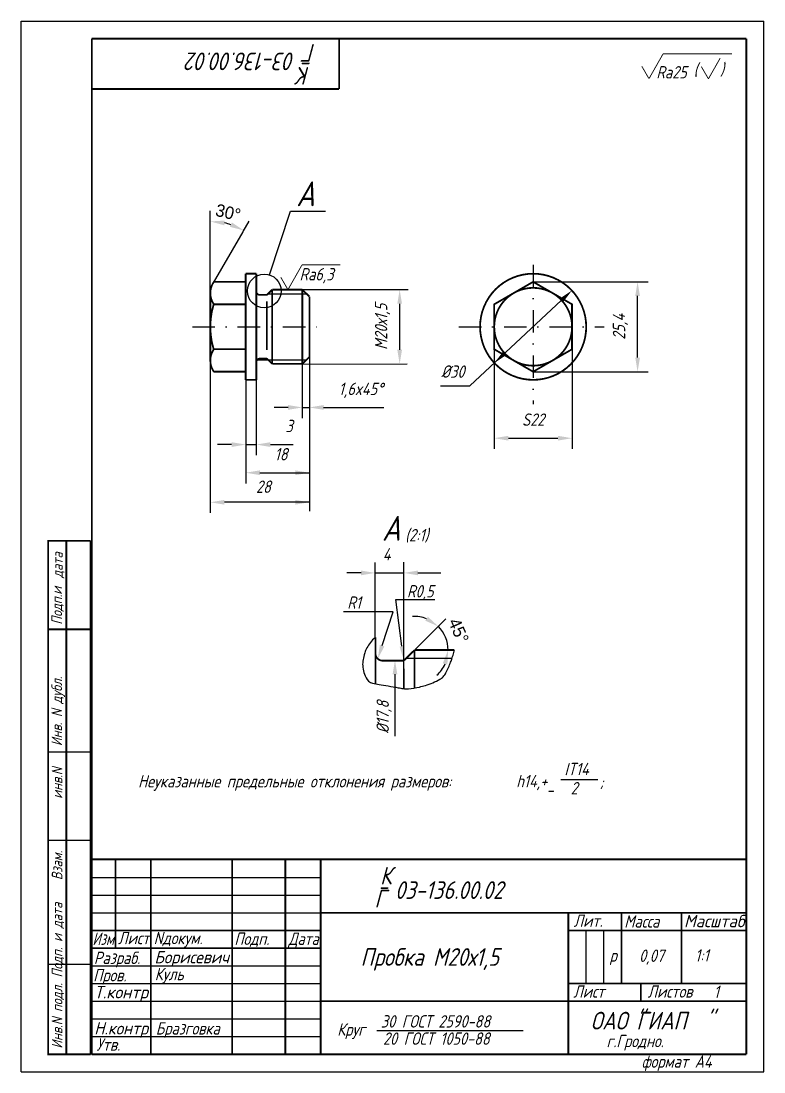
# Model space of a CAD drawing. Extents: x 998 to 2087, y 759 to 1353.
# Drawn here: x 1429 to 1639, y 759.2 to 1056.2 of the extents above; entities that cross this region are included whole.
import ezdxf
from ezdxf.enums import TextEntityAlignment as Align

# ---------------------------------------------------------------- set-up
doc = ezdxf.new("R2010")
doc.units = 0
doc.header["$LTSCALE"] = 0.5
doc.header["$MEASUREMENT"] = 0
doc.linetypes.add('DASHDOT', pattern=[25.4, 12.7, -6.35, 0, -6.35])
doc.layers.get('0').update_dxf_attribs({"linetype": 'CONTINUOUS'})
doc.layers.get('DEFPOINTS').update_dxf_attribs({"linetype": 'CONTINUOUS'})
doc.styles.add('ROMANC', font='ROMANC.shx', dxfattribs={"width": 0.8, "oblique": 15, "height": 3.5})
doc.dimstyles.get("Standard").update_dxf_attribs({"dimtxt": 0.18, "dimasz": 0.18, "dimexe": 0.18, "dimexo": 0.0625, "dimgap": 0.09, "dimtad": 0, "dimtih": 1, "dimtoh": 1, "dimdec": 4, "dimzin": 0, "dimtxsty": 'STANDARD', "dimcen": 0.09, "dimazin": 3, "dimtfac": 1, "dimtdec": 4, "dimtofl": 0, "dimtmove": 0, "dimatfit": 3, "dimtolj": 1, "dimtzin": 0})

# ---------------------------------------------------------------- blocks, each defined once
blk = doc.blocks.new('*D3')
at = {"color": 0, "linetype": 'BYBLOCK'}
for p, q in [((897.5, 536.57), (897.5, 515.34)), ((900.5, 536.57), (900.5, 515.34)), ((893.5, 518.34), (889.5, 518.34)), ((897.5, 518.34), (900.5, 518.34)), ((904.5, 518.34), (908.5, 518.34)), ((908.5, 518.34), (910.95, 518.34))]:
    blk.add_line(p, q, dxfattribs=at)
for points in [[(893.5, 519.01), (893.5, 517.67), (897.5, 518.34)], [(904.5, 519.01), (904.5, 517.67), (900.5, 518.34)]]:
    blk.add_solid(points, dxfattribs=at)
at = {"layer": 'DEFPOINTS', "color": 0, "linetype": 'BYBLOCK'}
for p in [(897.5, 536.63), (900.5, 536.63), (900.5, 518.34)]:
    blk.add_point(p, dxfattribs=at)
at = {"color": 0, "linetype": 'BYBLOCK', "style": 'ROMANC', "oblique": 15, "width": 0.8}
blk.add_text('3', height=3.5, dxfattribs=at).set_placement((909.77, 521.84), align=Align.CENTER)
blk = doc.blocks.new('*D42')
at = {"color": 0}
for p, q in [((1482.55, 998.86), (1482.55, 1002.52)), ((1491.85, 996.68), (1493.52, 999.58))]:
    blk.add_line(p, q, dxfattribs=at)
blk.add_arc((1482.55, 980.53), 18.99, 72.1521, 77.9072, dxfattribs=at)
for points in [[(1486.46, 998.43), (1486.6, 999.76), (1482.55, 999.52)], [(1488.64, 999.21), (1488.1, 997.99), (1492.03, 996.98)]]:
    blk.add_solid(points, dxfattribs=at)
at = {"layer": 'DEFPOINTS', "color": 0}
for p in [(1482.55, 998.79), (1489.03, 998.37), (1491.82, 996.63), (1482.83, 981.01), (1482.55, 979.28)]:
    blk.add_point(p, dxfattribs=at)
at = {"color": 0, "insert": (1487.59, 1002.04), "char_height": 3.5, "attachment_point": 5, "rotation": 346.8112}
blk.add_mtext('\\A1;30°', dxfattribs=at)
blk = doc.blocks.new('*D43')
at = {"color": 0}
blk.add_line((1540.32, 878.44), (1549.16, 887.17), dxfattribs=at)
for start, end in [(69.0034, 93.3669), (0, 44.64), (311.2732, 335.6366)]:
    blk.add_arc((1540.28, 878.4), 9.48, start, end, dxfattribs=at)
for points in [[(1544.04, 887.8), (1543.31, 886.69), (1547.02, 885.06)], [(1548.26, 874.63), (1549.56, 874.35), (1549.76, 878.4)]]:
    blk.add_solid(points, dxfattribs=at)
at = {"layer": 'DEFPOINTS', "color": 0}
for p in [(1549.44, 880.83), (1540.28, 878.4), (1540.28, 878.4), (1551.56, 878.4), (1537.53, 875.69)]:
    blk.add_point(p, dxfattribs=at)
at = {"color": 0, "insert": (1552.72, 883.87), "char_height": 3.5, "attachment_point": 5, "rotation": 293.7466}
blk.add_mtext('\\A1;45°', dxfattribs=at)
blk = doc.blocks.new('*D7')
at = {"color": 0, "linetype": 'BYBLOCK'}
for p, q in [((978.8, 564.33), (1011.26, 564.33)), ((1008.26, 542.93), (1008.26, 560.33)), ((978.8, 538.93), (1011.26, 538.93))]:
    blk.add_line(p, q, dxfattribs=at)
for points in [[(1007.6, 560.33), (1008.93, 560.33), (1008.26, 564.33)], [(1007.6, 542.93), (1008.93, 542.93), (1008.26, 538.93)]]:
    blk.add_solid(points, dxfattribs=at)
at = {"layer": 'DEFPOINTS', "color": 0, "linetype": 'BYBLOCK'}
for p in [(978.74, 564.33), (1008.26, 564.33), (978.74, 538.93)]:
    blk.add_point(p, dxfattribs=at)
at = {"color": 0, "linetype": 'BYBLOCK', "style": 'ROMANC', "oblique": 15, "width": 0.8}
blk.add_text('25,4', height=3.5, rotation=90, dxfattribs=at).set_placement((1004.76, 551.63), align=Align.CENTER)
blk = doc.blocks.new('*D6')
at = {"color": 0, "linetype": 'BYBLOCK'}
for p, q in [((967.74, 545.22), (967.74, 517.14)), ((989.74, 545.22), (989.74, 517.14)), ((971.74, 520.14), (985.74, 520.14))]:
    blk.add_line(p, q, dxfattribs=at)
for points in [[(971.74, 520.81), (971.74, 519.48), (967.74, 520.14)], [(985.74, 520.81), (985.74, 519.48), (989.74, 520.14)]]:
    blk.add_solid(points, dxfattribs=at)
at = {"layer": 'DEFPOINTS', "color": 0, "linetype": 'BYBLOCK'}
for p in [(967.74, 545.28), (989.74, 545.28), (989.74, 520.14)]:
    blk.add_point(p, dxfattribs=at)
at = {"color": 0, "linetype": 'BYBLOCK', "style": 'ROMANC', "oblique": 15, "width": 0.8}
blk.add_text('S22', height=3.5, dxfattribs=at).set_placement((978.74, 523.64), align=Align.CENTER)

msp = doc.modelspace()

# ---------------------------------------------------------------- linework, layer by layer
for p, q in [((1429.04185, 759.15744), (1429.04185, 1056.15744)), ((1429.04185, 1056.15744), (1639.04185, 1056.15744)), ((1639.04185, 759.15744), (1639.04185, 1056.15744)), ((1449.04185, 1051.15744), (1449.04185, 1036.95744)), ((1499.29593, 984.40261), (1505.20834, 1002.39048)), ((1505.20834, 1002.39048), (1515.07586, 1002.39048)), ((1482.55079, 979.28138), (1482.55079, 998.7944)), ((1482.83088, 981.01415), (1491.82239, 996.62521)), ((1508.55079, 980.25138), (1538.48168, 980.25138)), ((1498.85251, 979.05138), (1509.76906, 979.05138)), ((1483.48714, 963.40138), (1492.55079, 963.40138)), ((1495.55079, 960.45138), (1509.76906, 960.45138)), ((1510.55079, 961.22139), (1510.55079, 917.63583)), ((1483.55623, 957.05138), (1492.55079, 957.05138)), ((1547.60136, 953.07007), (1555.94041, 953.07007)), ((1529.14037, 881.89048), (1529.14037, 903.12532)), ((1534.9605, 892.6452), (1546.01647, 892.6452)), ((1536.71398, 879.4514), (1534.9605, 892.6452)), ((1534.22248, 889.15128), (1520.20094, 889.15128)), ((1531.10432, 879.6377), (1534.22248, 889.15128)), ((1537.94981, 876.09811), (1550.88009, 876.09811)), ((1534.73484, 871.53287), (1534.73484, 854.02114)), ((1436.74185, 849.65744), (1449.24185, 849.65744)), ((1581.59287, 841.80271), (1592.08413, 841.80271)), ((1436.74185, 824.65744), (1448.74185, 824.65744)), ((1448.74185, 819.25744), (1448.74185, 813.55744)), ((1448.74185, 814.15744), (1513.74185, 814.15744)), ((1448.74185, 809.15744), (1513.74185, 809.15744)), ((1448.74185, 804.15744), (1513.74185, 804.15744)), ((1588.74185, 784.15744), (1588.74185, 799.15744)), ((1593.74185, 784.15744), (1593.74185, 799.15744)), ((1436.74185, 764.15744), (1436.74185, 789.65744)), ((1436.74185, 789.65744), (1448.74185, 789.65744)), ((1448.74185, 789.15744), (1513.74185, 789.15744)), ((1448.74185, 784.15744), (1513.74185, 784.15744)), ((1448.74185, 779.15744), (1513.74185, 779.15744)), ((1583.74185, 779.15744), (1604.24185, 779.15744)), ((1448.74185, 774.15744), (1513.74185, 774.15744)), ((1529.63161, 770.86083), (1571.0111, 770.86083)), ((1448.74185, 769.15744), (1513.74185, 769.15744)), ((1448.74185, 764.15744), (1448.74185, 769.15744)), ((1634.04185, 764.15744), (1448.74185, 764.15744)), ((1429.04185, 759.15744), (1639.04185, 759.15744))]:
    msp.add_line(p, q)
at = {"linetype": 'DASHDOT'}
for p, q in [((1573.79237, 987.2697), (1573.79237, 947.86842)), ((1477.47003, 969.75138), (1513.85395, 969.75138)), ((1552.80525, 969.75138), (1593.84044, 969.75138))]:
    msp.add_line(p, q, dxfattribs=at)
at = {"color": 0, "linetype": 'BYBLOCK'}
for p, q in [((1581.8296, 977.26157), (1555.94041, 953.07007)), ((1536.06733, 976.25138), (1536.06733, 963.25138)), ((1482.55079, 969.68888), (1482.55079, 917.15397)), ((1508.55079, 959.25138), (1508.55079, 943.95581)), ((1508.61698, 959.19106), (1538.20932, 959.25138)), ((1492.55079, 954.68888), (1492.55079, 925.50169)), ((1504.55079, 946.95581), (1500.55079, 946.95581)), ((1508.55079, 946.95581), (1510.55079, 946.95581)), ((1514.55079, 946.95581), (1518.55079, 946.95581)), ((1518.55079, 946.95581), (1531.56218, 946.95581)), ((1496.55079, 928.50169), (1510.55079, 928.50169)), ((1510.55079, 920.15397), (1486.55079, 920.15397)), ((1537.24096, 873.20408), (1537.24096, 903.19009)), ((1525.14037, 900.19009), (1521.14037, 900.19009)), ((1529.14037, 900.19009), (1537.24096, 900.19009)), ((1541.24096, 900.19009), (1545.24096, 900.19009)), ((1545.24096, 900.19009), (1547.68951, 900.19009))]:
    msp.add_line(p, q, dxfattribs=at)
for points, const_width in [([(1449.04185, 764.15744), (1449.04185, 1051.15744)], 0.5), ([(1518.94185, 1051.15744), (1449.04185, 1051.15744)], 0.5), ([(1449.04185, 1051.15744), (1634.04185, 1051.15744)], 0.5), ([(1518.94185, 1036.95744), (1518.94185, 1051.15744)], 0.5), ([(1634.04185, 764.15744), (1634.04185, 1051.15744)], 0.5), ([(1606.53933, 1039.86112), (1610.51216, 1046.86112)], 0.25), ([(1610.51216, 1046.86112), (1629.99965, 1046.86112)], 0.25), ([(1623.33848, 1039.8138), (1626.6777, 1045.69741)], 0.25), ([(1604.5057, 1043.36112), (1606.53933, 1039.86112)], 0.25), ([(1621.30485, 1043.3138), (1623.33848, 1039.8138)], 0.25), ([(1449.04185, 1036.95744), (1518.94185, 1036.95744)], 0.5), ([(1504.49578, 980.23943), (1508.46861, 987.23943)], 0.25), ([(1508.46861, 987.23943), (1519.31603, 987.23943)], 0.25), ([(1492.55079, 984.75138), (1495.55079, 984.75138)], 0.5), ([(1492.55079, 984.75138), (1492.55079, 954.75138)], 0.5), ([(1495.55079, 984.75138), (1495.55079, 969.75138)], 0.5), ([(1502.46215, 983.73943), (1504.49578, 980.23943)], 0.25), ([(1483.55623, 982.45138), (1492.55079, 982.45138)], 0.5), ([(1498.69706, 978.89682), (1500.05939, 980.25138)], 0.5), ([(1500.05939, 980.25138), (1508.55079, 980.25138)], 0.5), ([(1500.05939, 980.25138), (1500.05939, 959.25138)], 0.5), ([(1508.55079, 980.25138), (1508.55079, 959.25138)], 0.5), ([(1508.55079, 980.25138), (1510.55079, 978.28137)], 0.5), ([(1482.55079, 979.28138), (1482.55079, 969.75138)], 0.5), ([(1496.55079, 978.75138), (1498.34452, 978.75138)], 0.5), ([(1498.55079, 976.97049), (1498.55079, 963.14187)], 0.5), ([(1510.55079, 978.28137), (1510.55079, 961.22139)], 0.5), ([(1483.48714, 976.10138), (1492.55079, 976.10138)], 0.5), ([(1482.55079, 960.22138), (1482.55079, 969.75138)], 0.5), ([(1495.55079, 954.75138), (1495.55079, 969.75138)], 0.5), ([(1483.48714, 963.40138), (1492.55079, 963.40138)], 0.5), ([(1496.55079, 960.75138), (1498.34452, 960.75138)], 0.5), ([(1498.69706, 960.60595), (1500.05939, 959.25138)], 0.5), ([(1500.05939, 959.25138), (1508.55079, 959.25138)], 0.5), ([(1508.55079, 959.25138), (1510.55079, 961.22139)], 0.5), ([(1483.55623, 957.05138), (1492.55079, 957.05138)], 0.5), ([(1492.55079, 954.75138), (1495.55079, 954.75138)], 0.5), ([(1492.55079, 954.75138), (1495.55079, 954.75138)], 0.5), ([(1436.74185, 909.25744), (1441.84185, 909.25744), (1441.84185, 764.15744)], 0.5), ([(1448.74185, 764.15744), (1436.74185, 764.15744), (1436.74185, 909.25744), (1448.74185, 909.25744)], 0.5), ([(1448.74185, 909.25744), (1448.74185, 764.15744)], 0.5), ([(1436.74185, 884.25744), (1448.54185, 884.25744)], 0.5), ([(1529.24096, 881.95655), (1529.24096, 868.86473)], 0.5), ([(1537.53307, 875.68658), (1540.27889, 878.39811)], 0.5), ([(1540.27889, 878.39811), (1540.27889, 867.67584)], 0.5), ([(1540.27889, 878.39811), (1551.56002, 878.39811)], 0.5), ([(1531.24096, 875.39811), (1536.83042, 875.39811)], 0.5), ([(1537.24096, 873.14158), (1537.24096, 867.46725)], 0.5), ([(1448.74185, 764.15744), (1448.74185, 819.25744)], 0.5), ([(1448.74185, 819.25744), (1634.04185, 819.25744)], 0.5), ([(1455.74185, 794.15744), (1455.74185, 819.25744)], 0.5), ([(1465.74185, 764.15744), (1465.74185, 819.25744)], 0.5), ([(1488.74185, 764.15744), (1488.74185, 819.25744)], 0.5), ([(1503.74185, 764.15744), (1503.74185, 819.25744)], 0.5), ([(1513.74185, 764.15744), (1513.74185, 819.25744)], 0.5), ([(1513.74185, 804.15744), (1634.04185, 804.15744)], 0.5), ([(1583.74185, 764.15744), (1583.74185, 804.15744)], 0.5), ([(1598.74185, 784.15744), (1598.74185, 804.15744)], 0.5), ([(1615.74185, 784.15744), (1615.74185, 804.15744)], 0.5), ([(1448.74185, 799.15744), (1513.74185, 799.15744)], 0.5), ([(1583.74185, 799.15744), (1634.04185, 799.15744)], 0.5), ([(1448.74185, 794.15744), (1513.74185, 794.15744)], 0.5), ([(1583.74185, 784.15744), (1634.04185, 784.15744)], 0.5), ([(1604.24185, 779.15744), (1604.24185, 784.05744)], 0.5), ([(1513.74185, 779.15744), (1634.04185, 779.15744)], 0.5), ([(1449.04185, 764.15744), (1634.04185, 764.15744)], 0.5)]:
    msp.add_lwpolyline(points, dxfattribs=dict(const_width=const_width))
at = {"const_width": 0.5}
for points in [[(1588.79237, 969.75138, 1), (1558.79237, 969.75138, 1)], [(1483.55623, 982.45138, 0.317785207), (1483.5633, 976.10138, 0.317785207)], [(1584.79237, 969.75138, 1), (1562.79237, 969.75138, 1)], [(1495.55079, 979.75138, 0.414213562), (1496.55079, 978.75138, 0.414213562)], [(1498.34452, 978.75138, 0.198169495), (1498.69706, 978.89682, 0.198169495)], [(1483.48714, 976.10138, 0.147456137), (1483.48714, 963.40138, 0.147456137)], [(1588.79237, 969.75138, -1), (1558.79237, 969.75138, -1)], [(1584.79237, 969.75138, -1), (1562.79237, 969.75138, -1)], [(1483.55623, 957.05138, -0.317785207), (1483.5633, 963.40138, -0.317785207)], [(1495.55079, 959.75138, -0.414213562), (1496.55079, 960.75138, -0.414213562)], [(1498.34452, 960.75138, -0.198169495), (1498.69706, 960.60595, -0.198169495)], [(1529.24096, 877.39811, 0.414213562), (1531.24096, 875.39811, 0.414213562)], [(1536.83042, 875.39811, 0.197280134), (1537.53307, 875.68658, 0.197280134)]]:
    msp.add_lwpolyline(points, format="xyb", dxfattribs=at)
msp.add_lwpolyline([(1584.79089, 976.10138), (1573.79237, 982.45138), (1562.79384, 976.10138), (1562.79384, 963.40138), (1573.79237, 957.05138), (1584.79089, 963.40138)], close=True, dxfattribs=at)
msp.add_lwpolyline([(1529.24096, 881.95655, 0.003231466), (1529.14037, 881.89048, 0.094601256), (1527.79715, 880.57139, 0.016278104), (1526.79343, 879.01666, 0.037071499), (1526.42748, 878.29014, 0.036856854), (1526.00146, 876.99948, 0.02808368), (1525.66655, 875.24848, 0.064406194), (1525.65927, 873.51515, 0.056558346), (1526.1231, 871.59849, 0.093492275), (1527.28624, 869.64424, 0.168656819), (1528.40589, 869.01308, 0.003626225), (1530.22613, 868.69708, -0.00254633), (1532.81927, 868.25266, -0.001332984), (1535.66699, 867.74185, 0.002686847), (1537.08047, 867.49225, 0.067354355), (1538.54318, 867.44118, 0.031243337), (1541.64604, 867.9485, 0.021246074), (1543.35936, 868.41719, 0.016988691), (1545.45068, 869.16516, 0.036778762), (1547.43541, 870.12629, 0.070610661), (1548.3422, 870.83807, 0.071544089), (1549.15983, 871.9798, 0.030858936), (1550.4728, 874.94431, 0.008319842), (1550.89832, 876.15263, 0.006640288), (1551.38592, 877.68181, 0.028490982), (1551.56002, 878.39811, 0.032292629)], format="xyb")
msp.add_circle((1497.8077, 979.87484), 4.76608)
at = {"color": 0, "linetype": 'BYBLOCK'}
for points in [[(1535.40066, 976.25138), (1536.73399, 976.25138), (1536.06733, 980.25138)], [(1582.28476, 976.77447), (1581.37443, 977.74868), (1584.75222, 979.99255)], [(1535.40066, 963.25138), (1536.73399, 963.25138), (1536.06733, 959.25138)], [(1566.2103, 961.75409), (1565.29997, 962.7283), (1562.83251, 959.51022)], [(1504.55079, 947.62248), (1504.55079, 946.28914), (1508.55079, 946.95581)], [(1514.55079, 947.62248), (1514.55079, 946.28914), (1510.55079, 946.95581)], [(1496.55079, 929.16836), (1496.55079, 927.83503), (1492.55079, 928.50169)], [(1506.55079, 929.16836), (1506.55079, 927.83503), (1510.55079, 928.50169)], [(1486.55079, 920.82063), (1486.55079, 919.4873), (1482.55079, 920.15397)], [(1506.55079, 920.82063), (1506.55079, 919.4873), (1510.55079, 920.15397)], [(1525.14037, 900.85675), (1525.14037, 899.52342), (1529.14037, 900.19009)], [(1541.24096, 900.85675), (1541.24096, 899.52342), (1537.24096, 900.19009)]]:
    msp.add_solid(points, dxfattribs=at)
for points in [[(1531.73782, 879.43006), (1530.47081, 879.84534), (1529.85849, 875.83666)], [(1537.37484, 879.53923), (1536.05313, 879.36358), (1537.24096, 875.48627)], [(1534.06817, 871.53287), (1535.4015, 871.53287), (1534.73484, 875.53287)]]:
    msp.add_solid(points)
at = {"layer": 'DEFPOINTS', "color": 0, "linetype": 'BYBLOCK'}
for p in [(1495.55079, 984.75138), (1508.55079, 980.25138), (1584.75222, 979.99255), (1498.55079, 976.97049), (1482.55079, 969.75138), (1512.55079, 969.75138), (1510.55079, 961.22139), (1512.55079, 961.22139), (1562.83251, 959.51022), (1508.55079, 959.25138), (1508.55079, 959.25138), (1536.06733, 959.25138), (1492.55079, 954.75138), (1510.55079, 946.95581), (1512.55079, 928.50169), (1482.55079, 920.15397), (1537.24096, 900.19009), (1531.24096, 882.93482), (1534.13909, 881.35249), (1537.24096, 873.14158)]:
    msp.add_point(p, dxfattribs=at)

# ---------------------------------------------------------------- texts
at = {"style": 'ROMANC', "oblique": 15, "width": 0.8}
for s, height, rotation, p in [('Г ', 5, 180, (1512.34185, 1049.65744)), ('03-136.00.02', 5, 180, (1506.54185, 1047.25744)), ('К', 5, 180, (1510.74185, 1043.15744)), ('-', 5, 180, (1511.44185, 1046.15744)), ('дата', 3, 90, (1440.84185, 898.75744)), ('Подп.и', 3, 90, (1440.64185, 885.55744)), ('R0,5', 3.5, 360, (1538.1311, 893.2491)), ('R1', 3.5, 360, (1521.24287, 890.0604)), ('Инв. N дубл.    ', 3, 90, (1440.64185, 851.25744)), ('%%C17,8', 3.5, 90, (1533.0264, 854.81787)), ('инв.N', 3, 90, (1440.74185, 836.35744)), ('Инв.N подл. Подп. и дата    Взам. ', 3, 90, (1440.74185, 765.75744))]:
    msp.add_text(s, height=height, rotation=rotation, dxfattribs=at).set_placement(p)
for s, height, p in [('Rа25', 3.5, (1608.6147, 1039.93327)), ('(', 3.5, (1619.15333, 1040.64158)), (')', 3.5, (1626.64769, 1040.77545)), ('А', 7, (1506.83207, 1003.82178)), ('Rа6,3', 3.5, (1507.76583, 982.85657)), ('А', 7, (1531.06951, 909.28913)), ('(2:1)', 3.5, (1537.61825, 909.1156)), ('IT14', 3.5, (1582.642, 843.02587)), ('Неуказанные предельные отклонения размеров:', 3.5, (1462.13282, 839.55962)), ('h14,+', 3.5, (1569.01511, 839.60903)), ('2', 3.5, (1584.39054, 837.60904)), (';', 3.5, (1592.6087, 839.3564)), ('-', 3.5, (1577.53594, 837.08329)), ('К', 5, (1530.54185, 812.15744)), ('-', 5, (1529.84185, 809.15744)), ('03-136.00.02', 5, (1534.74185, 808.05744)), ('Г ', 5, (1528.94185, 805.65744)), ('Лит.    ', 3.5, (1585.24185, 800.15744)), ('Масса', 3.5, (1599.54185, 799.95744)), ('Nдокум.', 3.5, (1466.54185, 795.25744)), ('Подп.', 3.5, (1489.34185, 795.05744)), ('Разраб.  ', 3.5, (1449.64185, 789.65744)), ('Пробка М20х1,5', 5, (1525.0208, 789.15744)), ('0,07', 3.5, (1603.74185, 790.25744)), ('1:1', 3.5, (1619.54185, 790.35744)), ('р', 3.5, (1595.40058, 790.31887)), ('Пров.     ', 3.5, (1449.44185, 784.75744)), ('Куль', 3.5, (1466.84185, 785.07969)), ('Лист       ', 3.5, (1585.14185, 780.15744)), ('Листов', 3.5, (1606.14185, 780.15744)), ('1', 3.5, (1624.84185, 780.05744)), ('30 ГОСТ 2590-88', 3.5, (1530.74597, 771.70163)), ('ОАО ГИАП', 5, (1590.04185, 771.15744)), ('"', 5, (1602.68497, 771.15451)), ('"', 5, (1622.55327, 771.15451)), ('Бразговка', 3.5, (1467.12168, 769.72519)), ('Круг', 3.5, (1518.4207, 769.4164)), ('20 ГОСТ 1050-88', 3.5, (1531.34217, 766.83594)), ('г.Гродно.', 3.5, (1594.54185, 766.15744)), ('Утв.', 3.5, (1450.34185, 765.15744)), ('формат А4', 3.5, (1604.44185, 760.35744))]:
    msp.add_text(s, height=height, dxfattribs=at).set_placement(p)
at = {"color": 0, "linetype": 'BYBLOCK', "style": 'ROMANC', "oblique": 15, "width": 0.8}
for s, rotation, p in [('М20х1,5', 90, (1532.56733, 969.75138)), ('%%C30', 359.5466565, (1551.08495, 955.34729))]:
    msp.add_text(s, height=3.5, rotation=rotation, dxfattribs=at).set_placement(p, align=Align.CENTER)
for s, p in [('1,6x45%%D', (1525.10149, 950.45581)), ('18', (1502.55079, 932.00169)), ('28', (1497.55079, 922.80787)), ('4', (1532.36986, 903.69009))]:
    msp.add_text(s, height=3.5, dxfattribs=at).set_placement(p, align=Align.CENTER)
at = {"style": 'ROMANC', "oblique": 15}
for s, width, p, p2 in [('Масштаб', 0.653503, (1616.44185, 800.05744), (1633.54185, 800.05744)), ('Изм', 0.620339, (1449.24185, 795.05744), (1455.34185, 795.05744)), ('Лист', 0.593333, (1456.44185, 795.25744), (1465.34185, 795.25744)), ('Дата', 0.548387, (1504.64185, 795.05744), (1513.14185, 795.05744)), ('Борисевич', 0.758084, (1466.74185, 789.85744), (1487.84185, 789.85744)), ('Т.контр', 0.665693, (1449.74185, 779.95744), (1464.94185, 779.95744)), ('Н.контр', 0.642254, (1449.74185, 769.75744), (1464.94185, 769.75744))]:
    msp.add_text(s, height=3.5, dxfattribs=dict(at, width=width)).set_placement(p, p2, align=Align.FIT)

# ---------------------------------------------------------------- dimensions: what is measured, and where the dimension line sits
for base, line1, line2, picture, middle in [((1489.03252, 998.37459), ((1482.55079, 979.28138), (1482.55079, 998.7944)), ((1482.83088, 981.01415), (1491.82239, 996.62521)), '*D42', (1487.59132, 1002.03718)), ((1549.43916, 880.83205), ((1540.27889, 878.39811), (1551.56002, 878.39811)), ((1537.53307, 875.68658), (1540.27889, 878.39811)), '*D43', (1552.72165, 883.87217))]:
    dim = msp.add_angular_dim_2l(base=base, line1=line1, line2=line2, dimstyle='STANDARD', override={"dimtxt": 3.5, "dimasz": 4, "dimexe": 3, "dimtad": 1, "dimtih": 0, "dimtoh": 0, "dimdec": 1, "dimtfac": 0.051429, "dimtdec": 1, "dimtofl": 1, "dimtmove": 2})
    dim.commit()
    dim.dimension.update_dxf_attribs({"geometry": picture, "text_midpoint": middle, "dimtype": 162})
dim = msp.add_linear_dim(base=(1603.31767, 982.45138), p1=(1573.79237, 957.05138), p2=(1573.79237, 982.45138), angle=90, text='25,4', dimstyle='Standard')
dim.commit()
dim.dimension.update_dxf_attribs({"geometry": '*D7', "text_midpoint": (1599.81767, 969.75138), "insert": (595.05396, 418.12029)})
for base, p1, p2, text, picture, middle in [((1584.79089, 938.26208), (1562.79384, 963.40138), (1584.79089, 963.40138), 'S22', '*D6', (1573.79237, 941.76208)), ((1495.55079, 936.45986), (1492.55079, 954.75138), (1495.55079, 954.75138), '3', '*D3', (1504.82007, 939.95986))]:
    dim = msp.add_linear_dim(base=base, p1=p1, p2=p2, text=text, dimstyle='Standard')
    dim.commit()
    dim.dimension.update_dxf_attribs({"geometry": picture, "text_midpoint": middle, "insert": (595.05396, 418.12029)})

doc.saveas('drawing.dxf')
